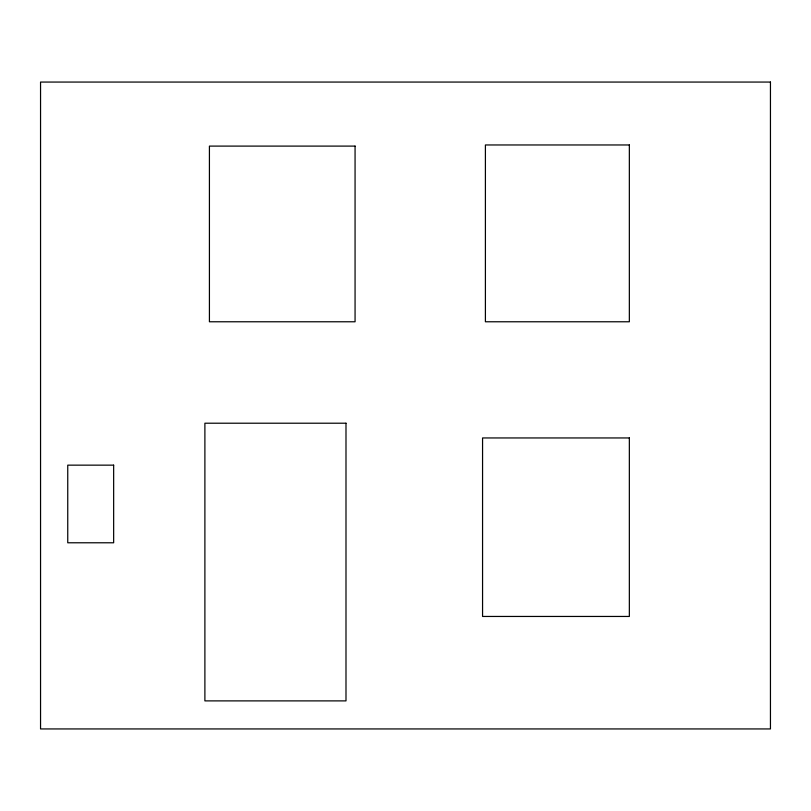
<?xml version="1.0" encoding="UTF-8"?>
<svg xmlns="http://www.w3.org/2000/svg" width="811" height="811" viewBox="0 0 811 811"><rect width="100%" height="100%" fill="white"/><g stroke="black" fill="none" stroke-linecap="round" stroke-linejoin="round"><path stroke-width="1.22" d="M770.45 82.063L40.55 82.063L40.55 728.937L770.45 728.937L770.45 82.063M629.346 144.966L485.404 144.966L485.404 321.774L629.346 321.774L629.346 144.966M355.066 146.102L209.42 146.102L209.42 321.774L355.066 321.774L355.066 146.102M345.993 423.21L204.889 423.21L204.889 700.886L345.993 700.886L345.993 423.21M629.346 437.95L482.565 437.95L482.565 616.451L629.346 616.451L629.346 437.95M113.652 465.149L67.749 465.149L67.749 542.782L113.652 542.782L113.652 465.149"/></g></svg>
